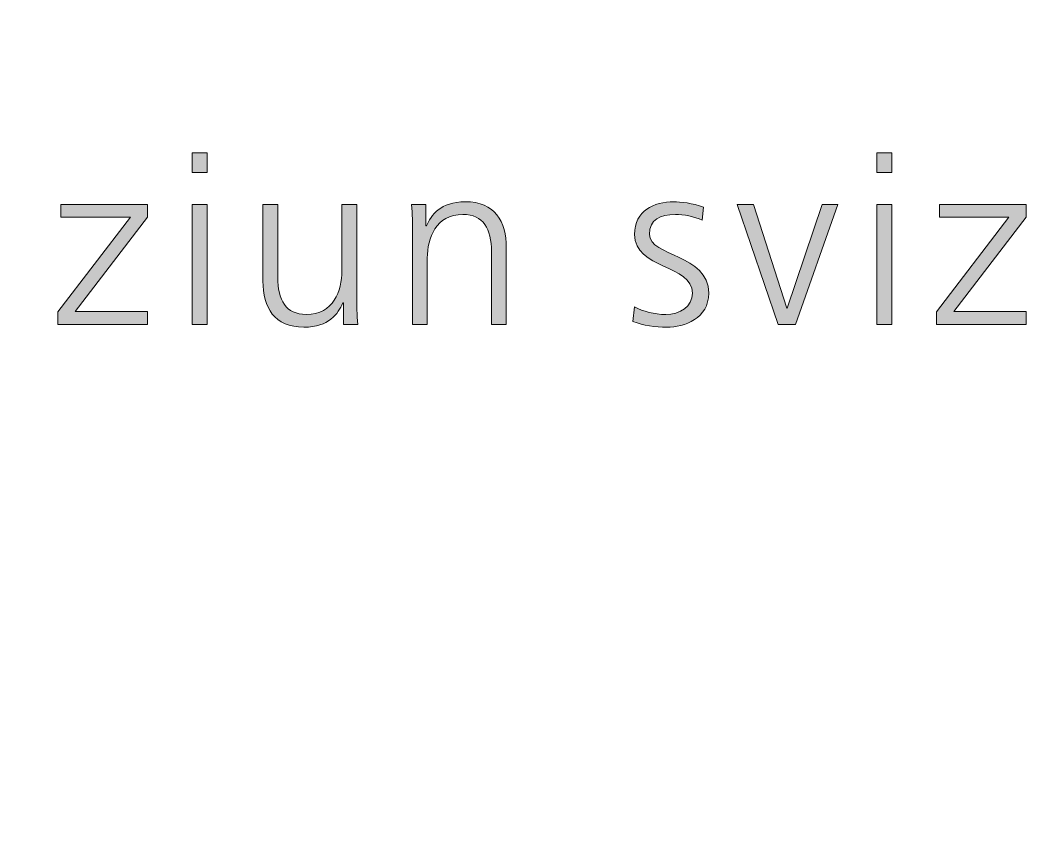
# Model space of a CAD drawing. Header units: millimetres. Extents: x 234 to 444, y 156 to 226.
# Drawn here: x 275.69 to 283.88, y 200.04 to 206.71 of the extents above; entities that cross this region are included whole.
import ezdxf

# ---------------------------------------------------------------- set-up
doc = ezdxf.new("R2010")
doc.units = ezdxf.units.MM
doc.header["$MEASUREMENT"] = 0
doc.layers.get('0').update_dxf_attribs({"lineweight": 0})

# ---------------------------------------------------------------- blocks, each defined once
blk = doc.blocks.new('Block_1')
at = {"transparency": 33554687}
h = blk.add_hatch(color=7, dxfattribs=at)
h.dxf.hatch_style = 2
edge = h.paths.add_edge_path()
edge.add_spline(control_points=[(277.0833, 205.2164), (277.0833, 205.2164), (277.2033, 205.2164), (277.2033, 205.2164), (277.2033, 205.2164), (277.2033, 204.2481), (277.2033, 204.2481), (277.2033, 204.2481), (277.0833, 204.2481), (277.0833, 204.2481), (277.0833, 204.2481), (277.0833, 205.2164), (277.0833, 205.2164)], knot_values=[0, 0, 0, 0, 1, 1, 1, 2, 2, 2, 3, 3, 3, 4, 4, 4, 4], degree=3, periodic=0)
edge = h.paths.add_edge_path()
edge.add_spline(control_points=[(277.2033, 205.4747), (277.2033, 205.4747), (277.0833, 205.4747), (277.0833, 205.4747), (277.0833, 205.4747), (277.0833, 205.634), (277.0833, 205.634), (277.0833, 205.634), (277.2033, 205.634), (277.2033, 205.634), (277.2033, 205.634), (277.2033, 205.4747), (277.2033, 205.4747)], knot_values=[0, 0, 0, 0, 1, 1, 1, 2, 2, 2, 3, 3, 3, 4, 4, 4, 4], degree=3, periodic=0)
edge.add_line((277.2033, 205.4747), (277.2033, 205.4747))
h = blk.add_hatch(color=7, dxfattribs=at)
h.dxf.hatch_style = 2
edge = h.paths.add_edge_path()
edge.add_spline(control_points=[(282.6158, 205.2164), (282.6158, 205.2164), (282.7358, 205.2164), (282.7358, 205.2164), (282.7358, 205.2164), (282.7358, 204.2481), (282.7358, 204.2481), (282.7358, 204.2481), (282.6158, 204.2481), (282.6158, 204.2481), (282.6158, 204.2481), (282.6158, 205.2164), (282.6158, 205.2164)], knot_values=[0, 0, 0, 0, 1, 1, 1, 2, 2, 2, 3, 3, 3, 4, 4, 4, 4], degree=3, periodic=0)
edge = h.paths.add_edge_path()
edge.add_spline(control_points=[(282.7358, 205.4747), (282.7358, 205.4747), (282.6158, 205.4747), (282.6158, 205.4747), (282.6158, 205.4747), (282.6158, 205.634), (282.6158, 205.634), (282.6158, 205.634), (282.7358, 205.634), (282.7358, 205.634), (282.7358, 205.634), (282.7358, 205.4747), (282.7358, 205.4747)], knot_values=[0, 0, 0, 0, 1, 1, 1, 2, 2, 2, 3, 3, 3, 4, 4, 4, 4], degree=3, periodic=0)
edge.add_line((282.7358, 205.4747), (282.7358, 205.4747))
h = blk.add_hatch(color=7, dxfattribs=at)
h.dxf.hatch_style = 2
edge = h.paths.add_edge_path()
edge.add_spline(control_points=[(275.9989, 204.3486), (275.9989, 204.3486), (276.584, 205.1139), (276.584, 205.1139), (276.584, 205.1139), (276.0217, 205.1139), (276.0217, 205.1139), (276.0217, 205.1139), (276.0217, 205.2164), (276.0217, 205.2164), (276.0217, 205.2164), (276.723, 205.2164), (276.723, 205.2164), (276.723, 205.2164), (276.723, 205.1139), (276.723, 205.1139), (276.723, 205.1139), (276.138, 204.3506), (276.138, 204.3506), (276.138, 204.3506), (276.723, 204.3506), (276.723, 204.3506), (276.723, 204.3506), (276.723, 204.2481), (276.723, 204.2481), (276.723, 204.2481), (275.9989, 204.2481), (275.9989, 204.2481), (275.9989, 204.2481), (275.9989, 204.3486), (275.9989, 204.3486)], knot_values=[0, 0, 0, 0, 1, 1, 1, 2, 2, 2, 3, 3, 3, 4, 4, 4, 5, 5, 5, 6, 6, 6, 7, 7, 7, 8, 8, 8, 9, 9, 9, 10, 10, 10, 10], degree=3, periodic=0)
edge.add_line((275.9989, 204.3486), (275.9989, 204.3486))
h = blk.add_hatch(color=7, dxfattribs=at)
h.dxf.hatch_style = 2
edge = h.paths.add_edge_path()
edge.add_spline(control_points=[(278.4134, 204.4759), (278.4134, 204.4019), (278.4134, 204.3259), (278.4211, 204.2481), (278.4211, 204.2481), (278.3048, 204.2481), (278.3048, 204.2481), (278.3048, 204.2481), (278.3048, 204.4208), (278.3048, 204.4208), (278.3048, 204.4208), (278.3011, 204.4208), (278.3011, 204.4208), (278.261, 204.3336), (278.1886, 204.2253), (277.9866, 204.2253), (277.7465, 204.2253), (277.655, 204.3847), (277.655, 204.5975), (277.655, 204.5975), (277.655, 205.2164), (277.655, 205.2164), (277.655, 205.2164), (277.775, 205.2164), (277.775, 205.2164), (277.775, 205.2164), (277.775, 204.6279), (277.775, 204.6279), (277.775, 204.4455), (277.8399, 204.3278), (278.0057, 204.3278), (278.2248, 204.3278), (278.2934, 204.5196), (278.2934, 204.681), (278.2934, 204.681), (278.2934, 205.2164), (278.2934, 205.2164), (278.2934, 205.2164), (278.4134, 205.2164), (278.4134, 205.2164), (278.4134, 205.2164), (278.4134, 204.4759), (278.4134, 204.4759)], knot_values=[0, 0, 0, 0, 1, 1, 1, 2, 2, 2, 3, 3, 3, 4, 4, 4, 5, 5, 5, 6, 6, 6, 7, 7, 7, 8, 8, 8, 9, 9, 9, 10, 10, 10, 11, 11, 11, 12, 12, 12, 13, 13, 13, 14, 14, 14, 14], degree=3, periodic=0)
edge.add_line((278.4134, 204.4759), (278.4134, 204.4759))
h = blk.add_hatch(color=7, dxfattribs=at)
h.dxf.hatch_style = 2
edge = h.paths.add_edge_path()
edge.add_spline(control_points=[(278.8632, 204.9885), (278.8632, 205.0626), (278.8632, 205.1385), (278.8556, 205.2164), (278.8556, 205.2164), (278.9718, 205.2164), (278.9718, 205.2164), (278.9718, 205.2164), (278.9718, 205.0436), (278.9718, 205.0436), (278.9718, 205.0436), (278.9757, 205.0436), (278.9757, 205.0436), (279.0156, 205.131), (279.088, 205.2392), (279.2901, 205.2392), (279.5303, 205.2392), (279.6217, 205.0797), (279.6217, 204.8671), (279.6217, 204.8671), (279.6217, 204.2481), (279.6217, 204.2481), (279.6217, 204.2481), (279.5017, 204.2481), (279.5017, 204.2481), (279.5017, 204.2481), (279.5017, 204.8367), (279.5017, 204.8367), (279.5017, 205.0189), (279.4369, 205.1366), (279.2711, 205.1366), (279.0518, 205.1366), (278.9833, 204.9449), (278.9833, 204.7836), (278.9833, 204.7836), (278.9833, 204.2481), (278.9833, 204.2481), (278.9833, 204.2481), (278.8632, 204.2481), (278.8632, 204.2481), (278.8632, 204.2481), (278.8632, 204.9885), (278.8632, 204.9885)], knot_values=[0, 0, 0, 0, 1, 1, 1, 2, 2, 2, 3, 3, 3, 4, 4, 4, 5, 5, 5, 6, 6, 6, 7, 7, 7, 8, 8, 8, 9, 9, 9, 10, 10, 10, 11, 11, 11, 12, 12, 12, 13, 13, 13, 14, 14, 14, 14], degree=3, periodic=0)
edge.add_line((278.8632, 204.9885), (278.8632, 204.9885))
h = blk.add_hatch(color=7, dxfattribs=at)
h.dxf.hatch_style = 2
edge = h.paths.add_edge_path()
edge.add_spline(control_points=[(280.6566, 204.3886), (280.729, 204.3525), (280.8167, 204.3278), (280.9101, 204.3278), (281.0244, 204.3278), (281.1254, 204.3905), (281.1254, 204.5006), (281.1254, 204.7303), (280.6585, 204.6942), (280.6585, 204.9753), (280.6585, 205.167), (280.8147, 205.2392), (280.9748, 205.2392), (281.0263, 205.2392), (281.1292, 205.2278), (281.2149, 205.1954), (281.2149, 205.1954), (281.2035, 205.0911), (281.2035, 205.0911), (281.1406, 205.1196), (281.0549, 205.1366), (280.9882, 205.1366), (280.8643, 205.1366), (280.7785, 205.0987), (280.7785, 204.9753), (280.7785, 204.7949), (281.2568, 204.8177), (281.2568, 204.5006), (281.2568, 204.2955), (281.0644, 204.2254), (280.9177, 204.2254), (280.8243, 204.2254), (280.7309, 204.2367), (280.6452, 204.2708), (280.6452, 204.2708), (280.6566, 204.3886), (280.6566, 204.3886)], knot_values=[0, 0, 0, 0, 1, 1, 1, 2, 2, 2, 3, 3, 3, 4, 4, 4, 5, 5, 5, 6, 6, 6, 7, 7, 7, 8, 8, 8, 9, 9, 9, 10, 10, 10, 11, 11, 11, 12, 12, 12, 12], degree=3, periodic=0)
edge.add_line((280.6566, 204.3886), (280.6566, 204.3886))
h = blk.add_hatch(color=7, dxfattribs=at)
h.dxf.hatch_style = 2
edge = h.paths.add_edge_path()
edge.add_spline(control_points=[(281.9582, 204.2481), (281.9582, 204.2481), (281.8173, 204.2481), (281.8173, 204.2481), (281.8173, 204.2481), (281.4875, 205.2164), (281.4875, 205.2164), (281.4875, 205.2164), (281.6191, 205.2164), (281.6191, 205.2164), (281.6191, 205.2164), (281.8878, 204.3791), (281.8878, 204.3791), (281.8878, 204.3791), (281.8915, 204.3791), (281.8915, 204.3791), (281.8915, 204.3791), (282.1737, 205.2164), (282.1737, 205.2164), (282.1737, 205.2164), (282.2994, 205.2164), (282.2994, 205.2164), (282.2994, 205.2164), (281.9582, 204.2481), (281.9582, 204.2481)], knot_values=[0, 0, 0, 0, 1, 1, 1, 2, 2, 2, 3, 3, 3, 4, 4, 4, 5, 5, 5, 6, 6, 6, 7, 7, 7, 8, 8, 8, 8], degree=3, periodic=0)
edge.add_line((281.9582, 204.2481), (281.9582, 204.2481))
h = blk.add_hatch(color=7, dxfattribs=at)
h.dxf.hatch_style = 2
edge = h.paths.add_edge_path()
edge.add_spline(control_points=[(283.0979, 204.3486), (283.0979, 204.3486), (283.683, 205.1139), (283.683, 205.1139), (283.683, 205.1139), (283.1208, 205.1139), (283.1208, 205.1139), (283.1208, 205.1139), (283.1208, 205.2164), (283.1208, 205.2164), (283.1208, 205.2164), (283.8221, 205.2164), (283.8221, 205.2164), (283.8221, 205.2164), (283.8221, 205.1139), (283.8221, 205.1139), (283.8221, 205.1139), (283.2371, 204.3506), (283.2371, 204.3506), (283.2371, 204.3506), (283.8221, 204.3506), (283.8221, 204.3506), (283.8221, 204.3506), (283.8221, 204.2481), (283.8221, 204.2481), (283.8221, 204.2481), (283.0979, 204.2481), (283.0979, 204.2481), (283.0979, 204.2481), (283.0979, 204.3486), (283.0979, 204.3486)], knot_values=[0, 0, 0, 0, 1, 1, 1, 2, 2, 2, 3, 3, 3, 4, 4, 4, 5, 5, 5, 6, 6, 6, 7, 7, 7, 8, 8, 8, 9, 9, 9, 10, 10, 10, 10], degree=3, periodic=0)
edge.add_line((283.0979, 204.3486), (283.0979, 204.3486))
for points, knots in [([(277.2033, 205.4747), (277.2033, 205.4747), (277.0833, 205.4747), (277.0833, 205.4747), (277.0833, 205.4747), (277.0833, 205.634), (277.0833, 205.634), (277.0833, 205.634), (277.2033, 205.634), (277.2033, 205.634), (277.2033, 205.634), (277.2033, 205.4747), (277.2033, 205.4747)], [0, 0, 0, 0, 1, 1, 1, 2, 2, 2, 3, 3, 3, 4, 4, 4, 4]), ([(282.7358, 205.4747), (282.7358, 205.4747), (282.6158, 205.4747), (282.6158, 205.4747), (282.6158, 205.4747), (282.6158, 205.634), (282.6158, 205.634), (282.6158, 205.634), (282.7358, 205.634), (282.7358, 205.634), (282.7358, 205.634), (282.7358, 205.4747), (282.7358, 205.4747)], [0, 0, 0, 0, 1, 1, 1, 2, 2, 2, 3, 3, 3, 4, 4, 4, 4]), ([(275.9989, 204.3486), (275.9989, 204.3486), (276.584, 205.1139), (276.584, 205.1139), (276.584, 205.1139), (276.0217, 205.1139), (276.0217, 205.1139), (276.0217, 205.1139), (276.0217, 205.2164), (276.0217, 205.2164), (276.0217, 205.2164), (276.723, 205.2164), (276.723, 205.2164), (276.723, 205.2164), (276.723, 205.1139), (276.723, 205.1139), (276.723, 205.1139), (276.138, 204.3506), (276.138, 204.3506), (276.138, 204.3506), (276.723, 204.3506), (276.723, 204.3506), (276.723, 204.3506), (276.723, 204.2481), (276.723, 204.2481), (276.723, 204.2481), (275.9989, 204.2481), (275.9989, 204.2481), (275.9989, 204.2481), (275.9989, 204.3486), (275.9989, 204.3486)], [0, 0, 0, 0, 1, 1, 1, 2, 2, 2, 3, 3, 3, 4, 4, 4, 5, 5, 5, 6, 6, 6, 7, 7, 7, 8, 8, 8, 9, 9, 9, 10, 10, 10, 10]), ([(277.0833, 205.2164), (277.0833, 205.2164), (277.2033, 205.2164), (277.2033, 205.2164), (277.2033, 205.2164), (277.2033, 204.2481), (277.2033, 204.2481), (277.2033, 204.2481), (277.0833, 204.2481), (277.0833, 204.2481), (277.0833, 204.2481), (277.0833, 205.2164), (277.0833, 205.2164)], [0, 0, 0, 0, 1, 1, 1, 2, 2, 2, 3, 3, 3, 4, 4, 4, 4]), ([(278.4134, 204.4759), (278.4134, 204.4019), (278.4134, 204.3259), (278.4211, 204.2481), (278.4211, 204.2481), (278.3048, 204.2481), (278.3048, 204.2481), (278.3048, 204.2481), (278.3048, 204.4208), (278.3048, 204.4208), (278.3048, 204.4208), (278.3011, 204.4208), (278.3011, 204.4208), (278.261, 204.3336), (278.1886, 204.2253), (277.9866, 204.2253), (277.7465, 204.2253), (277.655, 204.3847), (277.655, 204.5975), (277.655, 204.5975), (277.655, 205.2164), (277.655, 205.2164), (277.655, 205.2164), (277.775, 205.2164), (277.775, 205.2164), (277.775, 205.2164), (277.775, 204.6279), (277.775, 204.6279), (277.775, 204.4455), (277.8399, 204.3278), (278.0057, 204.3278), (278.2248, 204.3278), (278.2934, 204.5196), (278.2934, 204.681), (278.2934, 204.681), (278.2934, 205.2164), (278.2934, 205.2164), (278.2934, 205.2164), (278.4134, 205.2164), (278.4134, 205.2164), (278.4134, 205.2164), (278.4134, 204.4759), (278.4134, 204.4759)], [0, 0, 0, 0, 1, 1, 1, 2, 2, 2, 3, 3, 3, 4, 4, 4, 5, 5, 5, 6, 6, 6, 7, 7, 7, 8, 8, 8, 9, 9, 9, 10, 10, 10, 11, 11, 11, 12, 12, 12, 13, 13, 13, 14, 14, 14, 14]), ([(278.8632, 204.9885), (278.8632, 205.0626), (278.8632, 205.1385), (278.8556, 205.2164), (278.8556, 205.2164), (278.9718, 205.2164), (278.9718, 205.2164), (278.9718, 205.2164), (278.9718, 205.0436), (278.9718, 205.0436), (278.9718, 205.0436), (278.9757, 205.0436), (278.9757, 205.0436), (279.0156, 205.131), (279.088, 205.2392), (279.2901, 205.2392), (279.5303, 205.2392), (279.6217, 205.0797), (279.6217, 204.8671), (279.6217, 204.8671), (279.6217, 204.2481), (279.6217, 204.2481), (279.6217, 204.2481), (279.5017, 204.2481), (279.5017, 204.2481), (279.5017, 204.2481), (279.5017, 204.8367), (279.5017, 204.8367), (279.5017, 205.0189), (279.4369, 205.1366), (279.2711, 205.1366), (279.0518, 205.1366), (278.9833, 204.9449), (278.9833, 204.7836), (278.9833, 204.7836), (278.9833, 204.2481), (278.9833, 204.2481), (278.9833, 204.2481), (278.8632, 204.2481), (278.8632, 204.2481), (278.8632, 204.2481), (278.8632, 204.9885), (278.8632, 204.9885)], [0, 0, 0, 0, 1, 1, 1, 2, 2, 2, 3, 3, 3, 4, 4, 4, 5, 5, 5, 6, 6, 6, 7, 7, 7, 8, 8, 8, 9, 9, 9, 10, 10, 10, 11, 11, 11, 12, 12, 12, 13, 13, 13, 14, 14, 14, 14]), ([(280.6566, 204.3886), (280.729, 204.3525), (280.8167, 204.3278), (280.9101, 204.3278), (281.0244, 204.3278), (281.1254, 204.3905), (281.1254, 204.5006), (281.1254, 204.7303), (280.6585, 204.6942), (280.6585, 204.9753), (280.6585, 205.167), (280.8147, 205.2392), (280.9748, 205.2392), (281.0263, 205.2392), (281.1292, 205.2278), (281.2149, 205.1954), (281.2149, 205.1954), (281.2035, 205.0911), (281.2035, 205.0911), (281.1406, 205.1196), (281.0549, 205.1366), (280.9882, 205.1366), (280.8643, 205.1366), (280.7785, 205.0987), (280.7785, 204.9753), (280.7785, 204.7949), (281.2568, 204.8177), (281.2568, 204.5006), (281.2568, 204.2955), (281.0644, 204.2254), (280.9177, 204.2254), (280.8243, 204.2254), (280.7309, 204.2367), (280.6452, 204.2708), (280.6452, 204.2708), (280.6566, 204.3886), (280.6566, 204.3886)], [0, 0, 0, 0, 1, 1, 1, 2, 2, 2, 3, 3, 3, 4, 4, 4, 5, 5, 5, 6, 6, 6, 7, 7, 7, 8, 8, 8, 9, 9, 9, 10, 10, 10, 11, 11, 11, 12, 12, 12, 12]), ([(281.9582, 204.2481), (281.9582, 204.2481), (281.8173, 204.2481), (281.8173, 204.2481), (281.8173, 204.2481), (281.4875, 205.2164), (281.4875, 205.2164), (281.4875, 205.2164), (281.6191, 205.2164), (281.6191, 205.2164), (281.6191, 205.2164), (281.8878, 204.3791), (281.8878, 204.3791), (281.8878, 204.3791), (281.8915, 204.3791), (281.8915, 204.3791), (281.8915, 204.3791), (282.1737, 205.2164), (282.1737, 205.2164), (282.1737, 205.2164), (282.2994, 205.2164), (282.2994, 205.2164), (282.2994, 205.2164), (281.9582, 204.2481), (281.9582, 204.2481)], [0, 0, 0, 0, 1, 1, 1, 2, 2, 2, 3, 3, 3, 4, 4, 4, 5, 5, 5, 6, 6, 6, 7, 7, 7, 8, 8, 8, 8]), ([(282.6158, 205.2164), (282.6158, 205.2164), (282.7358, 205.2164), (282.7358, 205.2164), (282.7358, 205.2164), (282.7358, 204.2481), (282.7358, 204.2481), (282.7358, 204.2481), (282.6158, 204.2481), (282.6158, 204.2481), (282.6158, 204.2481), (282.6158, 205.2164), (282.6158, 205.2164)], [0, 0, 0, 0, 1, 1, 1, 2, 2, 2, 3, 3, 3, 4, 4, 4, 4]), ([(283.0979, 204.3486), (283.0979, 204.3486), (283.683, 205.1139), (283.683, 205.1139), (283.683, 205.1139), (283.1208, 205.1139), (283.1208, 205.1139), (283.1208, 205.1139), (283.1208, 205.2164), (283.1208, 205.2164), (283.1208, 205.2164), (283.8221, 205.2164), (283.8221, 205.2164), (283.8221, 205.2164), (283.8221, 205.1139), (283.8221, 205.1139), (283.8221, 205.1139), (283.2371, 204.3506), (283.2371, 204.3506), (283.2371, 204.3506), (283.8221, 204.3506), (283.8221, 204.3506), (283.8221, 204.3506), (283.8221, 204.2481), (283.8221, 204.2481), (283.8221, 204.2481), (283.0979, 204.2481), (283.0979, 204.2481), (283.0979, 204.2481), (283.0979, 204.3486), (283.0979, 204.3486)], [0, 0, 0, 0, 1, 1, 1, 2, 2, 2, 3, 3, 3, 4, 4, 4, 5, 5, 5, 6, 6, 6, 7, 7, 7, 8, 8, 8, 9, 9, 9, 10, 10, 10, 10])]:
    blk.add_open_spline(points, degree=3, knots=knots)
blk = doc.blocks.new('Block_0')
at = {"color": 7, "lineweight": 40}
blk.add_open_spline([(257.0859, 217.6664), (257.0859, 217.6664), (336.2329, 217.6664), (336.2329, 217.6664), (337.8023, 217.6664), (339.0745, 216.399), (339.0745, 214.8355), (339.0745, 214.8355), (339.0745, 166.7178), (339.0745, 166.7178), (339.0745, 165.1543), (337.8023, 163.8869), (336.2329, 163.8869), (336.2329, 163.8869), (257.0859, 163.8869), (257.0859, 163.8869), (255.5166, 163.8869), (254.2443, 165.1543), (254.2443, 166.7178), (254.2443, 166.7178), (254.2443, 214.8355), (254.2443, 214.8355), (254.2443, 216.399), (255.5166, 217.6664), (257.0859, 217.6664)], degree=3, knots=[0, 0, 0, 0, 1, 1, 1, 2, 2, 2, 3, 3, 3, 4, 4, 4, 5, 5, 5, 6, 6, 6, 7, 7, 7, 8, 8, 8, 8], dxfattribs=at)
blk.add_blockref('Block_1', (0, 0))

msp = doc.modelspace()

# ---------------------------------------------------------------- block references
msp.add_blockref('Block_0', (0, 0))

doc.saveas('drawing.dxf')
